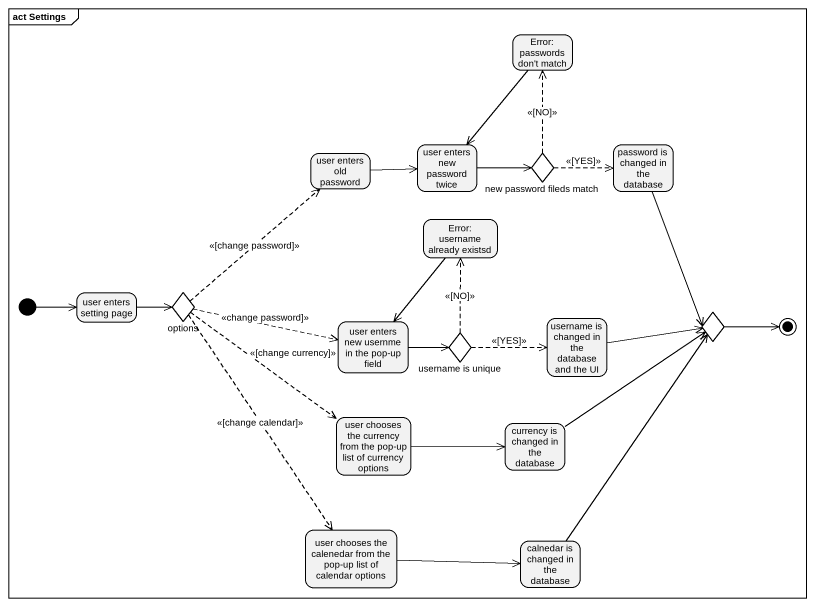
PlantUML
@startuml
mainframe act Settings
hide empty description
state "Error: passwords don't match" as Error_passwords_don_t_match
state "user enters old password" as user_enters_old_password
state "user enters new password twice" as user_enters_new_password
state "new password fileds match" as new_password_fileds_match <<choice>>
state "password is changed in the database" as password_is_changed_in_the
state "Error: username already existsd" as Error_username_already
state "user enters setting page" as user_enters_setting_page
state options <<choice>>
state "user enters new usernme in the pop-up field" as user_enters_new_usernme_in
state "username is changed in the database and the UI" as username_is_changed_in_the
state choice1 <<choice>>
state "username is unique" as username_is_unique <<choice>>
state "user chooses the currency from the pop-up list of currency options" as user_chooses_the_currency
state "currency is changed in the database" as currency_is_changed_in_the
state "user chooses the calenedar from the pop-up list of calendar options" as user_chooses_the_calenedar
state "calnedar is changed in the database" as calnedar_is_changed_in_the
[*] -right-> user_enters_setting_page
Error_passwords_don_t_match --> user_enters_new_password
user_enters_old_password -right-> user_enters_new_password
user_enters_new_password -right-> new_password_fileds_match
new_password_fileds_match -up[dashed]-> Error_passwords_don_t_match : <<[NO]>>
new_password_fileds_match -right[dashed]-> password_is_changed_in_the : <<[YES]>>
password_is_changed_in_the --> choice1
Error_username_already --> user_enters_new_usernme_in
user_enters_setting_page -right-> options
options -up[dashed]-> user_enters_old_password : <<[change password]>>
options -right[dashed]-> user_enters_new_usernme_in : <<change password]>>
options -[dashed]-> user_chooses_the_currency : <<[change currency]>>
options -[dashed]-> user_chooses_the_calenedar : <<[change calendar]>>
user_enters_new_usernme_in -right-> username_is_unique
username_is_changed_in_the -right-> choice1
username_is_unique -up[dashed]-> Error_username_already : <<[NO]>>
username_is_unique -right[dashed]-> username_is_changed_in_the : <<[YES]>>
user_chooses_the_currency -right-> currency_is_changed_in_the
currency_is_changed_in_the -up-> choice1
user_chooses_the_calenedar -right-> calnedar_is_changed_in_the
calnedar_is_changed_in_the -up-> choice1
choice1 -right-> [*]
@enduml
